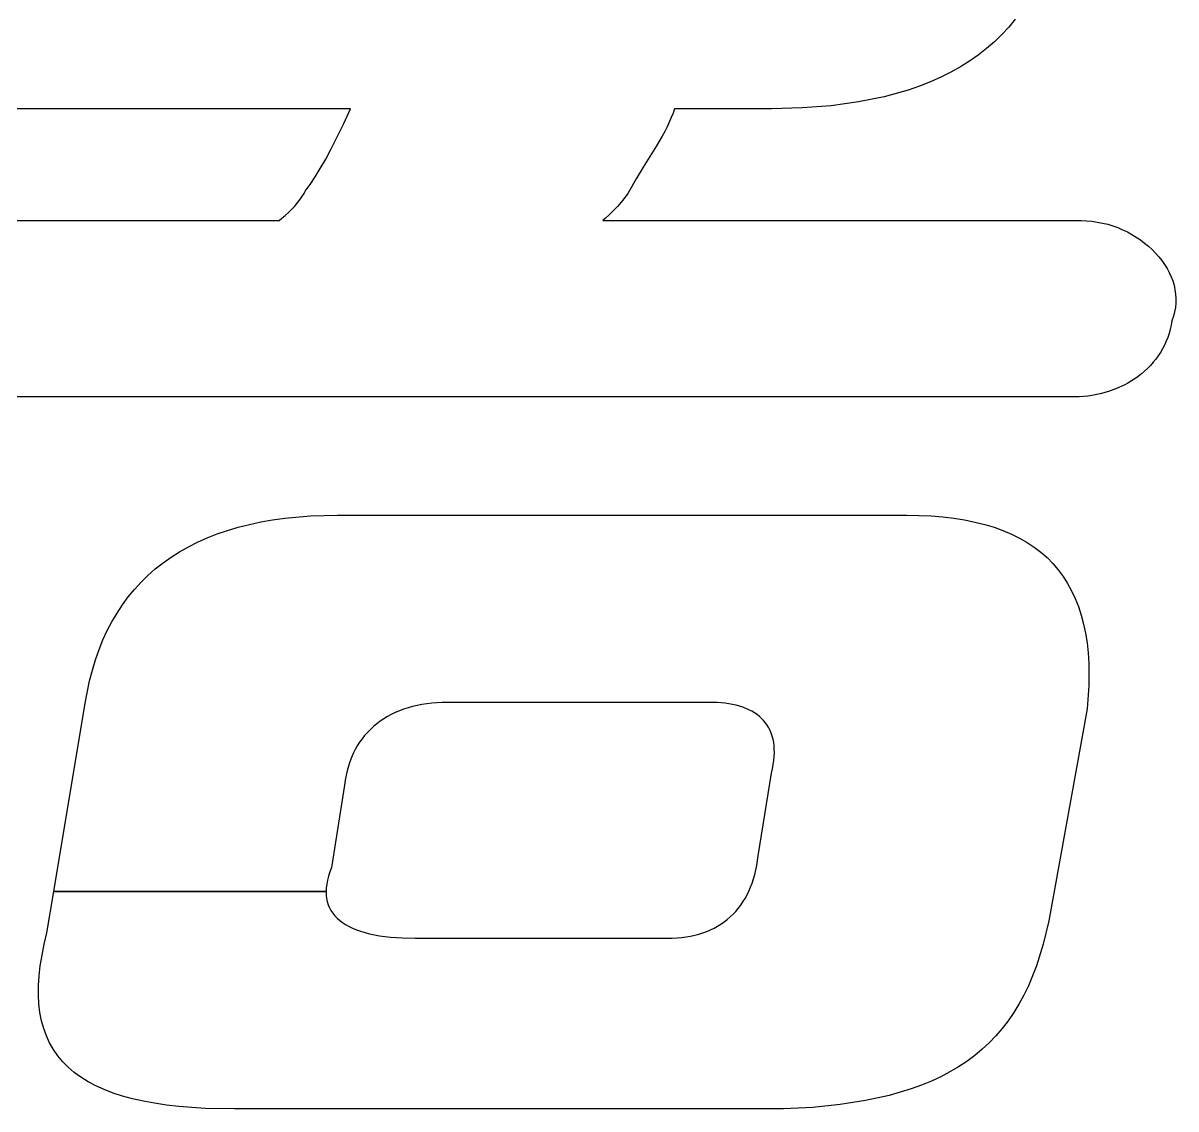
# Model space of a CAD drawing. Header units: millimetres. Extents: x 5 to 293, y -205 to -3.
# Drawn here: x 137.042 to 139.428, y -203.794 to -201.548 of the extents above; entities that cross this region are included whole.
import ezdxf

# ---------------------------------------------------------------- set-up
doc = ezdxf.new("R2010")
doc.units = ezdxf.units.MM
doc.layers.add('BLUETHIRTYONE', color=171, linetype='CONTINUOUS')
doc.layers.add('RED', color=14, linetype='CONTINUOUS')

msp = doc.modelspace()

# ---------------------------------------------------------------- linework, layer by layer
at = {"layer": 'BLUETHIRTYONE', "linetype": 'CONTINUOUS'}
for p, q in [((139.0951, -201.5399), (139.0816, -201.5562)), ((139.0816, -201.5562), (139.0672, -201.5718)), ((139.0519, -201.5867), (139.0357, -201.6008)), ((139.0672, -201.5718), (139.0519, -201.5867)), ((139.0185, -201.6141), (139.0005, -201.6267)), ((139.0357, -201.6008), (139.0185, -201.6141)), ((138.9815, -201.6386), (138.9617, -201.6497)), ((139.0005, -201.6267), (138.9815, -201.6386)), ((138.9409, -201.66), (138.9193, -201.6696)), ((138.9617, -201.6497), (138.9409, -201.66)), ((138.8733, -201.6866), (138.8238, -201.7004)), ((138.8968, -201.6785), (138.8733, -201.6866)), ((138.9193, -201.6696), (138.8968, -201.6785)), ((138.8238, -201.7004), (138.7707, -201.7112)), ((137.7197, -201.7252), (136.275, -201.7252)), ((137.7054, -201.7561), (137.7197, -201.7252)), ((138.3868, -201.7344), (138.3832, -201.7437)), ((138.3898, -201.7252), (138.3868, -201.7344)), ((138.5903, -201.7252), (138.3898, -201.7252)), ((138.6539, -201.7236), (138.5903, -201.7252)), ((138.714, -201.719), (138.6539, -201.7236)), ((138.7707, -201.7112), (138.714, -201.719)), ((137.6921, -201.7836), (137.7054, -201.7561)), ((138.3791, -201.7531), (138.3746, -201.7626)), ((138.3832, -201.7437), (138.3791, -201.7531)), ((138.3641, -201.7819), (138.3523, -201.8021)), ((138.3696, -201.7721), (138.3641, -201.7819)), ((138.3746, -201.7626), (138.3696, -201.7721)), ((137.6797, -201.8081), (137.6921, -201.7836)), ((138.3523, -201.8021), (138.3252, -201.8458)), ((137.6569, -201.8491), (137.668, -201.8298)), ((137.668, -201.8298), (137.6797, -201.8081)), ((137.6463, -201.8664), (137.6569, -201.8491)), ((138.3252, -201.8458), (138.3107, -201.87)), ((137.6359, -201.8819), (137.6463, -201.8664)), ((138.3107, -201.87), (138.2959, -201.896)), ((137.6204, -201.9052), (137.6232, -201.9006)), ((137.6232, -201.9006), (137.6257, -201.896)), ((137.6257, -201.896), (137.6359, -201.8819)), ((138.293, -201.9006), (138.2899, -201.9052)), ((138.2959, -201.896), (138.293, -201.9006)), ((137.6032, -201.9273), (137.6069, -201.9231)), ((137.6069, -201.9231), (137.6105, -201.9187)), ((137.6105, -201.9187), (137.614, -201.9143)), ((137.614, -201.9143), (137.6173, -201.9098)), ((137.6173, -201.9098), (137.6204, -201.9052)), ((138.2756, -201.9231), (138.2718, -201.9273)), ((138.2793, -201.9187), (138.2756, -201.9231)), ((138.283, -201.9143), (138.2793, -201.9187)), ((138.2865, -201.9098), (138.283, -201.9143)), ((138.2899, -201.9052), (138.2865, -201.9098)), ((137.5775, -201.9519), (137.5843, -201.9459)), ((137.5843, -201.9459), (137.5917, -201.939)), ((137.5917, -201.939), (137.5956, -201.9353)), ((137.5956, -201.9353), (137.5994, -201.9313)), ((137.5994, -201.9313), (137.6032, -201.9273)), ((138.2533, -201.9459), (138.2469, -201.9519)), ((138.2604, -201.939), (138.2533, -201.9459)), ((138.2642, -201.9353), (138.2604, -201.939)), ((138.268, -201.9313), (138.2642, -201.9353)), ((138.2718, -201.9273), (138.268, -201.9313)), ((136.3543, -201.9567), (137.5715, -201.9567)), ((137.5715, -201.9567), (137.5775, -201.9519)), ((138.2469, -201.9519), (138.2416, -201.9567)), ((138.2416, -201.9567), (139.2312, -201.9567)), ((139.2312, -201.9567), (139.2425, -201.9571)), ((139.2425, -201.9571), (139.2537, -201.958)), ((139.2537, -201.958), (139.2648, -201.9595)), ((139.2648, -201.9595), (139.2757, -201.9617)), ((139.2757, -201.9617), (139.2864, -201.9643)), ((139.2864, -201.9643), (139.2969, -201.9675)), ((139.2969, -201.9675), (139.3072, -201.9712)), ((139.3072, -201.9712), (139.3172, -201.9754)), ((139.3172, -201.9754), (139.327, -201.9801)), ((139.327, -201.9801), (139.3364, -201.9852)), ((139.3364, -201.9852), (139.3455, -201.9907)), ((139.3455, -201.9907), (139.3543, -201.9967)), ((139.3543, -201.9967), (139.3627, -202.003)), ((139.3627, -202.003), (139.3707, -202.0096)), ((139.3707, -202.0096), (139.3783, -202.0166)), ((139.3783, -202.0166), (139.3854, -202.0239)), ((139.3854, -202.0239), (139.3921, -202.0314)), ((139.3921, -202.0314), (139.3982, -202.0393)), ((139.3982, -202.0393), (139.4039, -202.0473)), ((139.4039, -202.0473), (139.409, -202.0556)), ((139.409, -202.0556), (139.4135, -202.0641)), ((139.4135, -202.0641), (139.4175, -202.0727)), ((139.4175, -202.0727), (139.4208, -202.0815)), ((139.4208, -202.0815), (139.4235, -202.0904)), ((139.4235, -202.0904), (139.4255, -202.0995)), ((139.4255, -202.0995), (139.4269, -202.1086)), ((139.4269, -202.1086), (139.4275, -202.1177)), ((139.4265, -202.1361), (139.4248, -202.1453)), ((139.4274, -202.1269), (139.4265, -202.1361)), ((139.4275, -202.1177), (139.4274, -202.1269)), ((139.4191, -202.1636), (139.4177, -202.1726)), ((139.4224, -202.1545), (139.4191, -202.1636)), ((139.4248, -202.1453), (139.4224, -202.1545)), ((139.4158, -202.1813), (139.4135, -202.1899)), ((139.4177, -202.1726), (139.4158, -202.1813)), ((139.4076, -202.2062), (139.404, -202.2141)), ((139.4107, -202.1982), (139.4076, -202.2062)), ((139.4135, -202.1899), (139.4107, -202.1982)), ((139.3957, -202.2291), (139.391, -202.2362)), ((139.4, -202.2217), (139.3957, -202.2291)), ((139.404, -202.2141), (139.4, -202.2217)), ((139.3749, -202.256), (139.369, -202.2621)), ((139.3806, -202.2496), (139.3749, -202.256)), ((139.386, -202.243), (139.3806, -202.2496)), ((139.391, -202.2362), (139.386, -202.243)), ((139.3494, -202.2787), (139.3424, -202.2836)), ((139.3562, -202.2734), (139.3494, -202.2787)), ((139.3627, -202.2679), (139.3562, -202.2734)), ((139.369, -202.2621), (139.3627, -202.2679)), ((139.3043, -202.3041), (139.2879, -202.3101)), ((139.3201, -202.2968), (139.3043, -202.3041)), ((139.3277, -202.2927), (139.3201, -202.2968)), ((139.3352, -202.2883), (139.3277, -202.2927)), ((139.3424, -202.2836), (139.3352, -202.2883)), ((139.2187, -202.3211), (134.6319, -202.3211)), ((139.2275, -202.321), (139.2187, -202.3211)), ((139.2363, -202.3204), (139.2275, -202.321)), ((139.245, -202.3196), (139.2363, -202.3204)), ((139.2537, -202.3183), (139.245, -202.3196)), ((139.271, -202.3149), (139.2537, -202.3183)), ((139.2879, -202.3101), (139.271, -202.3149)), ((137.5836, -202.5722), (137.6365, -202.5675)), ((137.6365, -202.5675), (137.6925, -202.566)), ((137.6925, -202.566), (138.87, -202.566)), ((138.87, -202.566), (138.896, -202.5664)), ((138.896, -202.5664), (138.921, -202.5675)), ((138.921, -202.5675), (138.945, -202.5695)), ((138.945, -202.5695), (138.9681, -202.5722)), ((137.4649, -202.5973), (137.4871, -202.5907)), ((137.4871, -202.5907), (137.5101, -202.5849)), ((137.5101, -202.5849), (137.5338, -202.5799)), ((137.5338, -202.5799), (137.5583, -202.5757)), ((137.5583, -202.5757), (137.5836, -202.5722)), ((138.9681, -202.5722), (138.9903, -202.5757)), ((138.9903, -202.5757), (139.0115, -202.58)), ((139.0115, -202.58), (139.0318, -202.5851)), ((139.0318, -202.5851), (139.0511, -202.5909)), ((139.0511, -202.5909), (139.0695, -202.5975)), ((137.403, -202.6215), (137.4228, -202.6127)), ((137.4228, -202.6127), (137.4435, -202.6046)), ((137.4435, -202.6046), (137.4649, -202.5973)), ((139.0695, -202.5975), (139.087, -202.6049)), ((139.087, -202.6049), (139.1036, -202.6131)), ((139.1036, -202.6131), (139.1193, -202.6221)), ((137.3656, -202.6415), (137.3839, -202.6311)), ((137.3839, -202.6311), (137.403, -202.6215)), ((139.1193, -202.6221), (139.134, -202.6319)), ((139.134, -202.6319), (139.1478, -202.6424)), ((137.3154, -202.677), (137.3314, -202.6644)), ((137.3314, -202.6644), (137.3481, -202.6526)), ((137.3481, -202.6526), (137.3656, -202.6415)), ((139.1478, -202.6424), (139.1607, -202.6537)), ((139.1607, -202.6537), (139.1727, -202.6658)), ((137.3002, -202.6904), (137.3154, -202.677)), ((139.1727, -202.6658), (139.1838, -202.6787)), ((139.1838, -202.6787), (139.194, -202.6924)), ((137.2723, -202.7193), (137.2859, -202.7045)), ((137.2859, -202.7045), (137.3002, -202.6904)), ((139.194, -202.6924), (139.2033, -202.7069)), ((139.2033, -202.7069), (139.2117, -202.7221)), ((137.2474, -202.7513), (137.2594, -202.7349)), ((137.2594, -202.7349), (137.2723, -202.7193)), ((139.2117, -202.7221), (139.2192, -202.7382)), ((137.2362, -202.7683), (137.2474, -202.7513)), ((139.2192, -202.7382), (139.2258, -202.755)), ((139.2258, -202.755), (139.2316, -202.7726)), ((137.2257, -202.7862), (137.2362, -202.7683)), ((139.2316, -202.7726), (139.2364, -202.791)), ((137.2072, -202.824), (137.2161, -202.8047)), ((137.2161, -202.8047), (137.2257, -202.7862)), ((139.2364, -202.791), (139.2404, -202.8101)), ((137.1991, -202.844), (137.2072, -202.824)), ((139.2404, -202.8101), (139.2435, -202.8301)), ((139.2435, -202.8301), (139.2457, -202.8509)), ((137.1918, -202.8648), (137.1991, -202.844)), ((139.2457, -202.8509), (139.247, -202.8724)), ((137.1853, -202.8862), (137.1918, -202.8648)), ((139.247, -202.8724), (139.2471, -202.9178)), ((137.1796, -202.9085), (137.1853, -202.8862)), ((137.1706, -202.955), (137.1796, -202.9085)), ((139.2471, -202.9178), (139.2437, -202.9664)), ((137.1055, -203.3442), (137.1706, -202.955)), ((137.812, -202.9742), (137.8037, -202.9782)), ((137.8205, -202.9706), (137.812, -202.9742)), ((137.8293, -202.9673), (137.8205, -202.9706)), ((137.8384, -202.9644), (137.8293, -202.9673)), ((137.8477, -202.9617), (137.8384, -202.9644)), ((137.8573, -202.9595), (137.8477, -202.9617)), ((137.8672, -202.9576), (137.8573, -202.9595)), ((137.8773, -202.956), (137.8672, -202.9576)), ((137.8876, -202.9547), (137.8773, -202.956)), ((137.8982, -202.9539), (137.8876, -202.9547)), ((137.9091, -202.9533), (137.8982, -202.9539)), ((137.9201, -202.9531), (137.9091, -202.9533)), ((138.4692, -202.9531), (137.9201, -202.9531)), ((138.4779, -202.9535), (138.4692, -202.9531)), ((138.4863, -202.954), (138.4779, -202.9535)), ((138.4945, -202.9549), (138.4863, -202.954)), ((138.5024, -202.956), (138.4945, -202.9549)), ((138.51, -202.9574), (138.5024, -202.956)), ((138.5174, -202.959), (138.51, -202.9574)), ((138.5245, -202.961), (138.5174, -202.959)), ((138.5312, -202.9632), (138.5245, -202.961)), ((138.5377, -202.9656), (138.5312, -202.9632)), ((138.5439, -202.9684), (138.5377, -202.9656)), ((138.5498, -202.9714), (138.5439, -202.9684)), ((138.5554, -202.9747), (138.5498, -202.9714)), ((138.5606, -202.9783), (138.5554, -202.9747)), ((139.2437, -202.9664), (139.1644, -203.4049)), ((137.7737, -202.9973), (137.767, -203.0029)), ((137.7808, -202.992), (137.7737, -202.9973)), ((137.7881, -202.9871), (137.7808, -202.992)), ((137.7958, -202.9825), (137.7881, -202.9871)), ((137.8037, -202.9782), (137.7958, -202.9825)), ((138.5655, -202.9821), (138.5606, -202.9783)), ((138.5701, -202.9862), (138.5655, -202.9821)), ((138.5743, -202.9906), (138.5701, -202.9862)), ((138.5782, -202.9953), (138.5743, -202.9906)), ((138.5818, -203.0003), (138.5782, -202.9953)), ((137.7487, -203.0215), (137.7432, -203.0284)), ((137.7544, -203.015), (137.7487, -203.0215)), ((137.7605, -203.0088), (137.7544, -203.015)), ((137.767, -203.0029), (137.7605, -203.0088)), ((138.5849, -203.0055), (138.5818, -203.0003)), ((138.5877, -203.011), (138.5849, -203.0055)), ((138.5902, -203.0168), (138.5877, -203.011)), ((138.5922, -203.0229), (138.5902, -203.0168)), ((138.5939, -203.0292), (138.5922, -203.0229)), ((137.7334, -203.043), (137.729, -203.0508)), ((137.7381, -203.0356), (137.7334, -203.043)), ((137.7432, -203.0284), (137.7381, -203.0356)), ((138.5951, -203.0359), (138.5939, -203.0292)), ((138.596, -203.0428), (138.5951, -203.0359)), ((138.5964, -203.05), (138.596, -203.0428)), ((137.7213, -203.0673), (137.718, -203.076)), ((137.7249, -203.0589), (137.7213, -203.0673)), ((137.729, -203.0508), (137.7249, -203.0589)), ((138.5953, -203.0734), (138.5961, -203.0653)), ((138.5961, -203.0653), (138.5965, -203.0575)), ((138.5965, -203.0575), (138.5964, -203.05)), ((137.7125, -203.0943), (137.7103, -203.1039)), ((137.715, -203.085), (137.7125, -203.0943)), ((137.718, -203.076), (137.715, -203.085)), ((138.5903, -203.0993), (138.5924, -203.0904)), ((138.5924, -203.0904), (138.5941, -203.0817)), ((138.5941, -203.0817), (138.5953, -203.0734)), ((137.7085, -203.1138), (137.7072, -203.124)), ((137.7103, -203.1039), (137.7085, -203.1138)), ((138.5631, -203.2701), (138.5903, -203.0993)), ((137.7072, -203.124), (137.68, -203.2948)), ((138.5601, -203.2902), (138.5631, -203.2701)), ((137.6766, -203.3037), (137.6738, -203.3124)), ((137.68, -203.2948), (137.6766, -203.3037)), ((138.5533, -203.318), (138.5559, -203.309)), ((138.5559, -203.309), (138.5601, -203.2902)), ((137.6701, -203.3288), (137.6691, -203.3367)), ((137.6716, -203.3207), (137.6701, -203.3288)), ((137.6738, -203.3124), (137.6716, -203.3207)), ((138.5472, -203.3351), (138.5504, -203.3267)), ((138.5504, -203.3267), (138.5533, -203.318)), ((137.0913, -203.4295), (137.1055, -203.3442)), ((137.1055, -203.3442), (137.6688, -203.3442)), ((137.6688, -203.3442), (137.1055, -203.3442)), ((137.6691, -203.3367), (137.6688, -203.3442)), ((137.6688, -203.3442), (137.669, -203.3515)), ((137.669, -203.3515), (137.6698, -203.3584)), ((138.5359, -203.3585), (138.5399, -203.351)), ((138.5399, -203.351), (138.5437, -203.3432)), ((138.5437, -203.3432), (138.5472, -203.3351)), ((137.6698, -203.3584), (137.6712, -203.3651)), ((137.6712, -203.3651), (137.6732, -203.3716)), ((137.6732, -203.3716), (137.6757, -203.3777)), ((137.6757, -203.3777), (137.6789, -203.3836)), ((138.5166, -203.3853), (138.5218, -203.3791)), ((138.5218, -203.3791), (138.5268, -203.3725)), ((138.5268, -203.3725), (138.5315, -203.3657)), ((138.5315, -203.3657), (138.5359, -203.3585)), ((137.6789, -203.3836), (137.6826, -203.3891)), ((137.6826, -203.3891), (137.6868, -203.3944)), ((137.6868, -203.3944), (137.6916, -203.3994)), ((137.6916, -203.3994), (137.697, -203.4041)), ((137.697, -203.4041), (137.7029, -203.4086)), ((138.4927, -203.407), (138.4991, -203.4021)), ((138.4991, -203.4021), (138.5052, -203.3968)), ((138.5052, -203.3968), (138.511, -203.3912)), ((138.511, -203.3912), (138.5166, -203.3853)), ((137.7029, -203.4086), (137.7093, -203.4127)), ((137.7093, -203.4127), (137.7163, -203.4166)), ((137.7163, -203.4166), (137.7238, -203.4202)), ((137.7238, -203.4202), (137.7318, -203.4235)), ((137.7318, -203.4235), (137.7404, -203.4265)), ((137.7404, -203.4265), (137.7494, -203.4292)), ((138.4486, -203.4297), (138.4566, -203.4268)), ((138.4566, -203.4268), (138.4644, -203.4235)), ((138.4644, -203.4235), (138.4719, -203.4198)), ((138.4719, -203.4198), (138.4791, -203.4159)), ((138.4791, -203.4159), (138.486, -203.4116)), ((138.486, -203.4116), (138.4927, -203.407)), ((139.1644, -203.4049), (139.1529, -203.4532)), ((137.0856, -203.4531), (137.0913, -203.4295)), ((137.7494, -203.4292), (137.759, -203.4317)), ((137.759, -203.4317), (137.7796, -203.4357)), ((137.7796, -203.4357), (137.8023, -203.4386)), ((137.8023, -203.4386), (137.8268, -203.4403)), ((137.8268, -203.4403), (137.8533, -203.4409)), ((137.8533, -203.4409), (138.3752, -203.4409)), ((138.3752, -203.4409), (138.3853, -203.4407)), ((138.3853, -203.4407), (138.3951, -203.4402)), ((138.3951, -203.4402), (138.4046, -203.4393)), ((138.4046, -203.4393), (138.414, -203.4381)), ((138.414, -203.4381), (138.423, -203.4365)), ((138.423, -203.4365), (138.4318, -203.4346)), ((138.4318, -203.4346), (138.4403, -203.4323)), ((138.4403, -203.4323), (138.4486, -203.4297)), ((137.0775, -203.4977), (137.081, -203.4758)), ((137.081, -203.4758), (137.0856, -203.4531)), ((139.1529, -203.4532), (139.1389, -203.4979)), ((137.0751, -203.5188), (137.0775, -203.4977)), ((139.1389, -203.4979), (139.1222, -203.5392)), ((137.0738, -203.5389), (137.0751, -203.5188)), ((137.0737, -203.5583), (137.0738, -203.5389)), ((139.1222, -203.5392), (139.1128, -203.5585)), ((137.0747, -203.5768), (137.0737, -203.5583)), ((139.1128, -203.5585), (139.1027, -203.5769)), ((137.0768, -203.5946), (137.0747, -203.5768)), ((137.08, -203.6115), (137.0768, -203.5946)), ((139.0918, -203.5946), (139.0803, -203.6114)), ((139.1027, -203.5769), (139.0918, -203.5946)), ((137.0845, -203.6276), (137.08, -203.6115)), ((139.0803, -203.6114), (139.068, -203.6274)), ((137.09, -203.6429), (137.0845, -203.6276)), ((137.0967, -203.6574), (137.09, -203.6429)), ((139.0549, -203.6426), (139.041, -203.657)), ((139.068, -203.6274), (139.0549, -203.6426)), ((137.1046, -203.6712), (137.0967, -203.6574)), ((139.041, -203.657), (139.0264, -203.6706)), ((137.1136, -203.6842), (137.1046, -203.6712)), ((137.1238, -203.6964), (137.1136, -203.6842)), ((139.011, -203.6834), (138.9948, -203.6955)), ((139.0264, -203.6706), (139.011, -203.6834)), ((137.1351, -203.7078), (137.1238, -203.6964)), ((137.1476, -203.7185), (137.1351, -203.7078)), ((138.9777, -203.7068), (138.9598, -203.7174)), ((138.9948, -203.6955), (138.9777, -203.7068)), ((137.1613, -203.7285), (137.1476, -203.7185)), ((137.1762, -203.7377), (137.1613, -203.7285)), ((137.1923, -203.7462), (137.1762, -203.7377)), ((138.9215, -203.7364), (138.9011, -203.7448)), ((138.9411, -203.7272), (138.9215, -203.7364)), ((138.9598, -203.7174), (138.9411, -203.7272)), ((137.2096, -203.754), (137.1923, -203.7462)), ((137.2281, -203.761), (137.2096, -203.754)), ((137.2477, -203.7674), (137.2281, -203.761)), ((138.8797, -203.7525), (138.8344, -203.766)), ((138.9011, -203.7448), (138.8797, -203.7525)), ((137.2686, -203.773), (137.2477, -203.7674)), ((137.2907, -203.778), (137.2686, -203.773)), ((137.314, -203.7823), (137.2907, -203.778)), ((137.3385, -203.7859), (137.314, -203.7823)), ((137.3643, -203.7888), (137.3385, -203.7859)), ((138.7326, -203.7849), (138.6759, -203.7906)), ((138.7854, -203.7767), (138.7326, -203.7849)), ((138.8344, -203.766), (138.7854, -203.7767)), ((137.3912, -203.791), (137.3643, -203.7888)), ((137.4194, -203.7927), (137.3912, -203.791)), ((137.4796, -203.7939), (137.4194, -203.7927)), ((138.6153, -203.7939), (137.4796, -203.7939)), ((138.6759, -203.7906), (138.6153, -203.7939))]:
    msp.add_line(p, q, dxfattribs=at)
at = {"layer": 'RED', "linetype": 'CONTINUOUS'}
for p, q in [((139.0951, -201.5399), (139.0816, -201.5562)), ((139.0816, -201.5562), (139.0672, -201.5718)), ((139.0519, -201.5867), (139.0357, -201.6008)), ((139.0672, -201.5718), (139.0519, -201.5867)), ((139.0185, -201.6141), (139.0005, -201.6267)), ((139.0357, -201.6008), (139.0185, -201.6141)), ((138.9815, -201.6386), (138.9617, -201.6497)), ((139.0005, -201.6267), (138.9815, -201.6386)), ((138.9409, -201.66), (138.9193, -201.6696)), ((138.9617, -201.6497), (138.9409, -201.66)), ((138.8733, -201.6866), (138.8238, -201.7004)), ((138.8968, -201.6785), (138.8733, -201.6866)), ((138.9193, -201.6696), (138.8968, -201.6785)), ((138.8238, -201.7004), (138.7707, -201.7112)), ((137.7197, -201.7252), (136.275, -201.7252)), ((137.7054, -201.7561), (137.7197, -201.7252)), ((138.3868, -201.7344), (138.3832, -201.7437)), ((138.3898, -201.7252), (138.3868, -201.7344)), ((138.5903, -201.7252), (138.3898, -201.7252)), ((138.6539, -201.7236), (138.5903, -201.7252)), ((138.714, -201.719), (138.6539, -201.7236)), ((138.7707, -201.7112), (138.714, -201.719)), ((137.6921, -201.7836), (137.7054, -201.7561)), ((138.3791, -201.7531), (138.3746, -201.7626)), ((138.3832, -201.7437), (138.3791, -201.7531)), ((138.3641, -201.7819), (138.3523, -201.8021)), ((138.3696, -201.7721), (138.3641, -201.7819)), ((138.3746, -201.7626), (138.3696, -201.7721)), ((137.6797, -201.8081), (137.6921, -201.7836)), ((138.3523, -201.8021), (138.3252, -201.8458)), ((137.6569, -201.8491), (137.668, -201.8298)), ((137.668, -201.8298), (137.6797, -201.8081)), ((137.6463, -201.8664), (137.6569, -201.8491)), ((138.3252, -201.8458), (138.3107, -201.87)), ((137.6359, -201.8819), (137.6463, -201.8664)), ((138.3107, -201.87), (138.2959, -201.896)), ((137.6204, -201.9052), (137.6232, -201.9006)), ((137.6232, -201.9006), (137.6257, -201.896)), ((137.6257, -201.896), (137.6359, -201.8819)), ((138.293, -201.9006), (138.2899, -201.9052)), ((138.2959, -201.896), (138.293, -201.9006)), ((137.6032, -201.9273), (137.6069, -201.9231)), ((137.6069, -201.9231), (137.6105, -201.9187)), ((137.6105, -201.9187), (137.614, -201.9143)), ((137.614, -201.9143), (137.6173, -201.9098)), ((137.6173, -201.9098), (137.6204, -201.9052)), ((138.2756, -201.9231), (138.2718, -201.9273)), ((138.2793, -201.9187), (138.2756, -201.9231)), ((138.283, -201.9143), (138.2793, -201.9187)), ((138.2865, -201.9098), (138.283, -201.9143)), ((138.2899, -201.9052), (138.2865, -201.9098)), ((137.5775, -201.9519), (137.5843, -201.9459)), ((137.5843, -201.9459), (137.5917, -201.939)), ((137.5917, -201.939), (137.5956, -201.9353)), ((137.5956, -201.9353), (137.5994, -201.9313)), ((137.5994, -201.9313), (137.6032, -201.9273)), ((138.2533, -201.9459), (138.2469, -201.9519)), ((138.2604, -201.939), (138.2533, -201.9459)), ((138.2642, -201.9353), (138.2604, -201.939)), ((138.268, -201.9313), (138.2642, -201.9353)), ((138.2718, -201.9273), (138.268, -201.9313)), ((136.3543, -201.9567), (137.5715, -201.9567)), ((137.5715, -201.9567), (137.5775, -201.9519)), ((138.2469, -201.9519), (138.2416, -201.9567)), ((138.2416, -201.9567), (139.2312, -201.9567)), ((139.2312, -201.9567), (139.2425, -201.9571)), ((139.2425, -201.9571), (139.2537, -201.958)), ((139.2537, -201.958), (139.2648, -201.9595)), ((139.2648, -201.9595), (139.2757, -201.9617)), ((139.2757, -201.9617), (139.2864, -201.9643)), ((139.2864, -201.9643), (139.2969, -201.9675)), ((139.2969, -201.9675), (139.3072, -201.9712)), ((139.3072, -201.9712), (139.3172, -201.9754)), ((139.3172, -201.9754), (139.327, -201.9801)), ((139.327, -201.9801), (139.3364, -201.9852)), ((139.3364, -201.9852), (139.3455, -201.9907)), ((139.3455, -201.9907), (139.3543, -201.9967)), ((139.3543, -201.9967), (139.3627, -202.003)), ((139.3627, -202.003), (139.3707, -202.0096)), ((139.3707, -202.0096), (139.3783, -202.0166)), ((139.3783, -202.0166), (139.3854, -202.0239)), ((139.3854, -202.0239), (139.3921, -202.0314)), ((139.3921, -202.0314), (139.3982, -202.0393)), ((139.3982, -202.0393), (139.4039, -202.0473)), ((139.4039, -202.0473), (139.409, -202.0556)), ((139.409, -202.0556), (139.4135, -202.0641)), ((139.4135, -202.0641), (139.4175, -202.0727)), ((139.4175, -202.0727), (139.4208, -202.0815)), ((139.4208, -202.0815), (139.4235, -202.0904)), ((139.4235, -202.0904), (139.4255, -202.0995)), ((139.4255, -202.0995), (139.4269, -202.1086)), ((139.4269, -202.1086), (139.4275, -202.1177)), ((139.4265, -202.1361), (139.4248, -202.1453)), ((139.4274, -202.1269), (139.4265, -202.1361)), ((139.4275, -202.1177), (139.4274, -202.1269)), ((139.4191, -202.1636), (139.4177, -202.1726)), ((139.4224, -202.1545), (139.4191, -202.1636)), ((139.4248, -202.1453), (139.4224, -202.1545)), ((139.4158, -202.1813), (139.4135, -202.1899)), ((139.4177, -202.1726), (139.4158, -202.1813)), ((139.4076, -202.2062), (139.404, -202.2141)), ((139.4107, -202.1982), (139.4076, -202.2062)), ((139.4135, -202.1899), (139.4107, -202.1982)), ((139.3957, -202.2291), (139.391, -202.2362)), ((139.4, -202.2217), (139.3957, -202.2291)), ((139.404, -202.2141), (139.4, -202.2217)), ((139.3749, -202.256), (139.369, -202.2621)), ((139.3806, -202.2496), (139.3749, -202.256)), ((139.386, -202.243), (139.3806, -202.2496)), ((139.391, -202.2362), (139.386, -202.243)), ((139.3494, -202.2787), (139.3424, -202.2836)), ((139.3562, -202.2734), (139.3494, -202.2787)), ((139.3627, -202.2679), (139.3562, -202.2734)), ((139.369, -202.2621), (139.3627, -202.2679)), ((139.3043, -202.3041), (139.2879, -202.3101)), ((139.3201, -202.2968), (139.3043, -202.3041)), ((139.3277, -202.2927), (139.3201, -202.2968)), ((139.3352, -202.2883), (139.3277, -202.2927)), ((139.3424, -202.2836), (139.3352, -202.2883)), ((139.2187, -202.3211), (134.6319, -202.3211)), ((139.2275, -202.321), (139.2187, -202.3211)), ((139.2363, -202.3204), (139.2275, -202.321)), ((139.245, -202.3196), (139.2363, -202.3204)), ((139.2537, -202.3183), (139.245, -202.3196)), ((139.271, -202.3149), (139.2537, -202.3183)), ((139.2879, -202.3101), (139.271, -202.3149)), ((137.5836, -202.5722), (137.6365, -202.5675)), ((137.6365, -202.5675), (137.6925, -202.566)), ((137.6925, -202.566), (138.87, -202.566)), ((138.87, -202.566), (138.896, -202.5664)), ((138.896, -202.5664), (138.921, -202.5675)), ((138.921, -202.5675), (138.945, -202.5695)), ((138.945, -202.5695), (138.9681, -202.5722)), ((137.4649, -202.5973), (137.4871, -202.5907)), ((137.4871, -202.5907), (137.5101, -202.5849)), ((137.5101, -202.5849), (137.5338, -202.5799)), ((137.5338, -202.5799), (137.5583, -202.5757)), ((137.5583, -202.5757), (137.5836, -202.5722)), ((138.9681, -202.5722), (138.9903, -202.5757)), ((138.9903, -202.5757), (139.0115, -202.58)), ((139.0115, -202.58), (139.0318, -202.5851)), ((139.0318, -202.5851), (139.0511, -202.5909)), ((139.0511, -202.5909), (139.0695, -202.5975)), ((137.403, -202.6215), (137.4228, -202.6127)), ((137.4228, -202.6127), (137.4435, -202.6046)), ((137.4435, -202.6046), (137.4649, -202.5973)), ((139.0695, -202.5975), (139.087, -202.6049)), ((139.087, -202.6049), (139.1036, -202.6131)), ((139.1036, -202.6131), (139.1193, -202.6221)), ((137.3656, -202.6415), (137.3839, -202.6311)), ((137.3839, -202.6311), (137.403, -202.6215)), ((139.1193, -202.6221), (139.134, -202.6319)), ((139.134, -202.6319), (139.1478, -202.6424)), ((137.3154, -202.677), (137.3314, -202.6644)), ((137.3314, -202.6644), (137.3481, -202.6526)), ((137.3481, -202.6526), (137.3656, -202.6415)), ((139.1478, -202.6424), (139.1607, -202.6537)), ((139.1607, -202.6537), (139.1727, -202.6658)), ((137.3002, -202.6904), (137.3154, -202.677)), ((139.1727, -202.6658), (139.1838, -202.6787)), ((139.1838, -202.6787), (139.194, -202.6924)), ((137.2723, -202.7193), (137.2859, -202.7045)), ((137.2859, -202.7045), (137.3002, -202.6904)), ((139.194, -202.6924), (139.2033, -202.7069)), ((139.2033, -202.7069), (139.2117, -202.7221)), ((137.2474, -202.7513), (137.2594, -202.7349)), ((137.2594, -202.7349), (137.2723, -202.7193)), ((139.2117, -202.7221), (139.2192, -202.7382)), ((137.2362, -202.7683), (137.2474, -202.7513)), ((139.2192, -202.7382), (139.2258, -202.755)), ((139.2258, -202.755), (139.2316, -202.7726)), ((137.2257, -202.7862), (137.2362, -202.7683)), ((139.2316, -202.7726), (139.2364, -202.791)), ((137.2072, -202.824), (137.2161, -202.8047)), ((137.2161, -202.8047), (137.2257, -202.7862)), ((139.2364, -202.791), (139.2404, -202.8101)), ((137.1991, -202.844), (137.2072, -202.824)), ((139.2404, -202.8101), (139.2435, -202.8301)), ((139.2435, -202.8301), (139.2457, -202.8509)), ((137.1918, -202.8648), (137.1991, -202.844)), ((139.2457, -202.8509), (139.247, -202.8724)), ((137.1853, -202.8862), (137.1918, -202.8648)), ((139.247, -202.8724), (139.2471, -202.9178)), ((137.1796, -202.9085), (137.1853, -202.8862)), ((137.1706, -202.955), (137.1796, -202.9085)), ((139.2471, -202.9178), (139.2437, -202.9664)), ((137.1055, -203.3442), (137.1706, -202.955)), ((137.812, -202.9742), (137.8037, -202.9782)), ((137.8205, -202.9706), (137.812, -202.9742)), ((137.8293, -202.9673), (137.8205, -202.9706)), ((137.8384, -202.9644), (137.8293, -202.9673)), ((137.8477, -202.9617), (137.8384, -202.9644)), ((137.8573, -202.9595), (137.8477, -202.9617)), ((137.8672, -202.9576), (137.8573, -202.9595)), ((137.8773, -202.956), (137.8672, -202.9576)), ((137.8876, -202.9547), (137.8773, -202.956)), ((137.8982, -202.9539), (137.8876, -202.9547)), ((137.9091, -202.9533), (137.8982, -202.9539)), ((137.9201, -202.9531), (137.9091, -202.9533)), ((138.4692, -202.9531), (137.9201, -202.9531)), ((138.4779, -202.9535), (138.4692, -202.9531)), ((138.4863, -202.954), (138.4779, -202.9535)), ((138.4945, -202.9549), (138.4863, -202.954)), ((138.5024, -202.956), (138.4945, -202.9549)), ((138.51, -202.9574), (138.5024, -202.956)), ((138.5174, -202.959), (138.51, -202.9574)), ((138.5245, -202.961), (138.5174, -202.959)), ((138.5312, -202.9632), (138.5245, -202.961)), ((138.5377, -202.9656), (138.5312, -202.9632)), ((138.5439, -202.9684), (138.5377, -202.9656)), ((138.5498, -202.9714), (138.5439, -202.9684)), ((138.5554, -202.9747), (138.5498, -202.9714)), ((138.5606, -202.9783), (138.5554, -202.9747)), ((139.2437, -202.9664), (139.1644, -203.4049)), ((137.7737, -202.9973), (137.767, -203.0029)), ((137.7808, -202.992), (137.7737, -202.9973)), ((137.7881, -202.9871), (137.7808, -202.992)), ((137.7958, -202.9825), (137.7881, -202.9871)), ((137.8037, -202.9782), (137.7958, -202.9825)), ((138.5655, -202.9821), (138.5606, -202.9783)), ((138.5701, -202.9862), (138.5655, -202.9821)), ((138.5743, -202.9906), (138.5701, -202.9862)), ((138.5782, -202.9953), (138.5743, -202.9906)), ((138.5818, -203.0003), (138.5782, -202.9953)), ((137.7487, -203.0215), (137.7432, -203.0284)), ((137.7544, -203.015), (137.7487, -203.0215)), ((137.7605, -203.0088), (137.7544, -203.015)), ((137.767, -203.0029), (137.7605, -203.0088)), ((138.5849, -203.0055), (138.5818, -203.0003)), ((138.5877, -203.011), (138.5849, -203.0055)), ((138.5902, -203.0168), (138.5877, -203.011)), ((138.5922, -203.0229), (138.5902, -203.0168)), ((138.5939, -203.0292), (138.5922, -203.0229)), ((137.7334, -203.043), (137.729, -203.0508)), ((137.7381, -203.0356), (137.7334, -203.043)), ((137.7432, -203.0284), (137.7381, -203.0356)), ((138.5951, -203.0359), (138.5939, -203.0292)), ((138.596, -203.0428), (138.5951, -203.0359)), ((138.5964, -203.05), (138.596, -203.0428)), ((137.7213, -203.0673), (137.718, -203.076)), ((137.7249, -203.0589), (137.7213, -203.0673)), ((137.729, -203.0508), (137.7249, -203.0589)), ((138.5953, -203.0734), (138.5961, -203.0653)), ((138.5961, -203.0653), (138.5965, -203.0575)), ((138.5965, -203.0575), (138.5964, -203.05)), ((137.7125, -203.0943), (137.7103, -203.1039)), ((137.715, -203.085), (137.7125, -203.0943)), ((137.718, -203.076), (137.715, -203.085)), ((138.5903, -203.0993), (138.5924, -203.0904)), ((138.5924, -203.0904), (138.5941, -203.0817)), ((138.5941, -203.0817), (138.5953, -203.0734)), ((137.7085, -203.1138), (137.7072, -203.124)), ((137.7103, -203.1039), (137.7085, -203.1138)), ((138.5631, -203.2701), (138.5903, -203.0993)), ((137.7072, -203.124), (137.68, -203.2948)), ((138.5601, -203.2902), (138.5631, -203.2701)), ((137.6766, -203.3037), (137.6738, -203.3124)), ((137.68, -203.2948), (137.6766, -203.3037)), ((138.5533, -203.318), (138.5559, -203.309)), ((138.5559, -203.309), (138.5601, -203.2902)), ((137.6701, -203.3288), (137.6691, -203.3367)), ((137.6716, -203.3207), (137.6701, -203.3288)), ((137.6738, -203.3124), (137.6716, -203.3207)), ((138.5472, -203.3351), (138.5504, -203.3267)), ((138.5504, -203.3267), (138.5533, -203.318)), ((137.0913, -203.4295), (137.1055, -203.3442)), ((137.1055, -203.3442), (137.6688, -203.3442)), ((137.6688, -203.3442), (137.1055, -203.3442)), ((137.6691, -203.3367), (137.6688, -203.3442)), ((137.6688, -203.3442), (137.669, -203.3515)), ((137.669, -203.3515), (137.6698, -203.3584)), ((138.5359, -203.3585), (138.5399, -203.351)), ((138.5399, -203.351), (138.5437, -203.3432)), ((138.5437, -203.3432), (138.5472, -203.3351)), ((137.6698, -203.3584), (137.6712, -203.3651)), ((137.6712, -203.3651), (137.6732, -203.3716)), ((137.6732, -203.3716), (137.6757, -203.3777)), ((137.6757, -203.3777), (137.6789, -203.3836)), ((138.5166, -203.3853), (138.5218, -203.3791)), ((138.5218, -203.3791), (138.5268, -203.3725)), ((138.5268, -203.3725), (138.5315, -203.3657)), ((138.5315, -203.3657), (138.5359, -203.3585)), ((137.6789, -203.3836), (137.6826, -203.3891)), ((137.6826, -203.3891), (137.6868, -203.3944)), ((137.6868, -203.3944), (137.6916, -203.3994)), ((137.6916, -203.3994), (137.697, -203.4041)), ((137.697, -203.4041), (137.7029, -203.4086)), ((138.4927, -203.407), (138.4991, -203.4021)), ((138.4991, -203.4021), (138.5052, -203.3968)), ((138.5052, -203.3968), (138.511, -203.3912)), ((138.511, -203.3912), (138.5166, -203.3853)), ((137.7029, -203.4086), (137.7093, -203.4127)), ((137.7093, -203.4127), (137.7163, -203.4166)), ((137.7163, -203.4166), (137.7238, -203.4202)), ((137.7238, -203.4202), (137.7318, -203.4235)), ((137.7318, -203.4235), (137.7404, -203.4265)), ((137.7404, -203.4265), (137.7494, -203.4292)), ((138.4486, -203.4297), (138.4566, -203.4268)), ((138.4566, -203.4268), (138.4644, -203.4235)), ((138.4644, -203.4235), (138.4719, -203.4198)), ((138.4719, -203.4198), (138.4791, -203.4159)), ((138.4791, -203.4159), (138.486, -203.4116)), ((138.486, -203.4116), (138.4927, -203.407)), ((139.1644, -203.4049), (139.1529, -203.4532)), ((137.0856, -203.4531), (137.0913, -203.4295)), ((137.7494, -203.4292), (137.759, -203.4317)), ((137.759, -203.4317), (137.7796, -203.4357)), ((137.7796, -203.4357), (137.8023, -203.4386)), ((137.8023, -203.4386), (137.8268, -203.4403)), ((137.8268, -203.4403), (137.8533, -203.4409)), ((137.8533, -203.4409), (138.3752, -203.4409)), ((138.3752, -203.4409), (138.3853, -203.4407)), ((138.3853, -203.4407), (138.3951, -203.4402)), ((138.3951, -203.4402), (138.4046, -203.4393)), ((138.4046, -203.4393), (138.414, -203.4381)), ((138.414, -203.4381), (138.423, -203.4365)), ((138.423, -203.4365), (138.4318, -203.4346)), ((138.4318, -203.4346), (138.4403, -203.4323)), ((138.4403, -203.4323), (138.4486, -203.4297)), ((137.0775, -203.4977), (137.081, -203.4758)), ((137.081, -203.4758), (137.0856, -203.4531)), ((139.1529, -203.4532), (139.1389, -203.4979)), ((137.0751, -203.5188), (137.0775, -203.4977)), ((139.1389, -203.4979), (139.1222, -203.5392)), ((137.0738, -203.5389), (137.0751, -203.5188)), ((137.0737, -203.5583), (137.0738, -203.5389)), ((139.1222, -203.5392), (139.1128, -203.5585)), ((137.0747, -203.5768), (137.0737, -203.5583)), ((139.1128, -203.5585), (139.1027, -203.5769)), ((137.0768, -203.5946), (137.0747, -203.5768)), ((137.08, -203.6115), (137.0768, -203.5946)), ((139.0918, -203.5946), (139.0803, -203.6114)), ((139.1027, -203.5769), (139.0918, -203.5946)), ((137.0845, -203.6276), (137.08, -203.6115)), ((139.0803, -203.6114), (139.068, -203.6274)), ((137.09, -203.6429), (137.0845, -203.6276)), ((137.0967, -203.6574), (137.09, -203.6429)), ((139.0549, -203.6426), (139.041, -203.657)), ((139.068, -203.6274), (139.0549, -203.6426)), ((137.1046, -203.6712), (137.0967, -203.6574)), ((139.041, -203.657), (139.0264, -203.6706)), ((137.1136, -203.6842), (137.1046, -203.6712)), ((137.1238, -203.6964), (137.1136, -203.6842)), ((139.011, -203.6834), (138.9948, -203.6955)), ((139.0264, -203.6706), (139.011, -203.6834)), ((137.1351, -203.7078), (137.1238, -203.6964)), ((137.1476, -203.7185), (137.1351, -203.7078)), ((138.9777, -203.7068), (138.9598, -203.7174)), ((138.9948, -203.6955), (138.9777, -203.7068)), ((137.1613, -203.7285), (137.1476, -203.7185)), ((137.1762, -203.7377), (137.1613, -203.7285)), ((137.1923, -203.7462), (137.1762, -203.7377)), ((138.9215, -203.7364), (138.9011, -203.7448)), ((138.9411, -203.7272), (138.9215, -203.7364)), ((138.9598, -203.7174), (138.9411, -203.7272)), ((137.2096, -203.754), (137.1923, -203.7462)), ((137.2281, -203.761), (137.2096, -203.754)), ((137.2477, -203.7674), (137.2281, -203.761)), ((138.8797, -203.7525), (138.8344, -203.766)), ((138.9011, -203.7448), (138.8797, -203.7525)), ((137.2686, -203.773), (137.2477, -203.7674)), ((137.2907, -203.778), (137.2686, -203.773)), ((137.314, -203.7823), (137.2907, -203.778)), ((137.3385, -203.7859), (137.314, -203.7823)), ((137.3643, -203.7888), (137.3385, -203.7859)), ((138.7326, -203.7849), (138.6759, -203.7906)), ((138.7854, -203.7767), (138.7326, -203.7849)), ((138.8344, -203.766), (138.7854, -203.7767)), ((137.3912, -203.791), (137.3643, -203.7888)), ((137.4194, -203.7927), (137.3912, -203.791)), ((137.4796, -203.7939), (137.4194, -203.7927)), ((138.6153, -203.7939), (137.4796, -203.7939)), ((138.6759, -203.7906), (138.6153, -203.7939))]:
    msp.add_line(p, q, dxfattribs=at)

doc.saveas('drawing.dxf')
